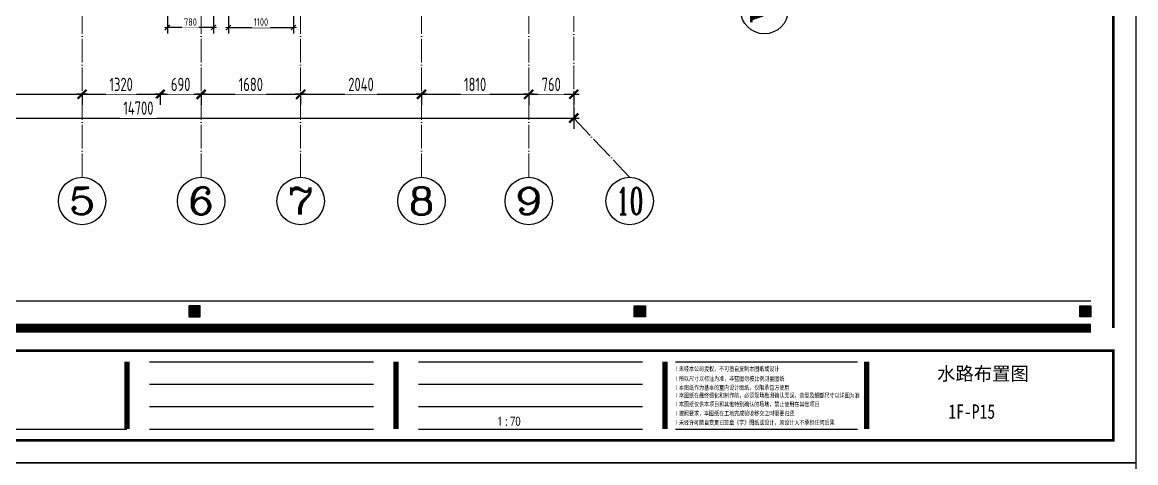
# Model space of a CAD drawing. Header units: inches. Extents: x -50945 to 250244, y -404780 to 18493.
# Drawn here: x 104309 to 123107, y -337352 to -329924 of the extents above; entities that cross this region are included whole.
import ezdxf
from ezdxf.enums import TextEntityAlignment as Align

# ---------------------------------------------------------------- set-up
doc = ezdxf.new("R2010")
doc.units = ezdxf.units.IN
doc.header["$MEASUREMENT"] = 0
doc.linetypes.add('DOTE', pattern=[2.42, 2, -0.2, 0.02, -0.2])
for name, color, linetype in [('0 @ 1 (1)', 7, 'Continuous'), ('15开关布置图-YJ', 2, 'Continuous'), ('AXIS', 1, 'Continuous'), ('AXIS_TEXT', 7, 'Continuous'), ('A图框', 7, 'Continuous'), ('D-ARCHI', 250, 'Continuous'), ('外标注', 50, 'Continuous')]:
    doc.layers.add(name, color=color, linetype=linetype)
doc.layers.add('天棚材质标注', color=2, linetype='Continuous', lineweight=5)
doc.styles.add('04.YBC-外标注3.0', font='', dxfattribs={"width": 0.8, "height": 3})
doc.styles.add('05.YBC-内标注2.5', font='', dxfattribs={"width": 0.8, "height": 2.5})
doc.styles.add('_TCH_AXIS', font='COMPLEX', dxfattribs={"bigfont": 'GBCBIG'})
doc.styles.add('COMPLEX', font='COMPLEX')
doc.styles.add('HBA-DIMT', font='ARCHS.SHX', dxfattribs={"width": 0.8})
doc.styles.get("Standard").update_dxf_attribs({"font": 'Arial.ttf'})
doc.styles.add('宋体', font='', dxfattribs={"width": 0.8})
doc.styles.get('04.YBC-外标注3.0').set_extended_font_data('SimSun')
doc.styles.get('05.YBC-内标注2.5').set_extended_font_data('SimSun')
doc.styles.get('宋体').set_extended_font_data('SimSun')
doc.dimstyles.new('HBA_40', dxfattribs={"dimscale": 50, "dimtxt": 2.5, "dimasz": 0.1, "dimexe": 2, "dimexo": 2.5, "dimgap": 0.6, "dimtad": 1, "dimdec": 0, "dimrnd": 5, "dimzin": 0, "dimtxsty": 'HBA-DIMT', "dimblk": 'HBA_DIMENSION_TICK', "dimblk1": 'HBA_DIMENSION_TICK', "dimblk2": 'HBA_DIMENSION_TICK', "dimcen": 0.125, "dimclrd": 44, "dimclre": 44, "dimclrt": 2, "dimadec": 0, "dimazin": 0, "dimtfac": 1, "dimtdec": 0, "dimtix": 1, "dimtmove": 1, "dimatfit": 3, "dimldrblk": 'HBA_Leader_Dot', "dimfxl": 0, "dimtvp": 1, "dimtfill": 1, "dimtolj": 1, "dimtzin": 0, "dimarcsym": 0})

# ---------------------------------------------------------------- blocks, each defined once
blk = doc.blocks.new('HBA_DIMENSION_TICK')
at = {"color": 0, "linetype": 'ByBlock'}
for p, q in [((-10, 0), (0, 0)), ((0, 0), (10, 0))]:
    blk.add_line(p, q, dxfattribs=at)
at = {"color": 50, "linetype": 'ByBlock'}
blk.add_solid([(-10, -7), (-7, -10), (7, 10), (10, 7)], dxfattribs=at)
blk = doc.blocks.new('*D791')
at = {"layer": 'Defpoints', "color": 0, "transparency": 16777216}
for p in [(102508, -330884), (105318, -330884), (105318, -331139)]:
    blk.add_point(p, dxfattribs=at)
at = {"layer": '外标注', "color": 44, "lineweight": -2, "transparency": 16777216}
for p, q in [((102508, -331109), (102508, -331319)), ((102517, -331139), (105309, -331139)), ((105318, -331109), (105318, -331319))]:
    blk.add_line(p, q, dxfattribs=at)
at = {"layer": '外标注', "color": 44, "lineweight": -2, "transparency": 16777216, "xscale": 9, "yscale": 9, "zscale": 9, "rotation": 180}
blk.add_blockref('HBA_DIMENSION_TICK', (102508, -331139), dxfattribs=at)
at = {"layer": '外标注', "color": 44, "lineweight": -2, "transparency": 16777216, "xscale": 9, "yscale": 9, "zscale": 9}
blk.add_blockref('HBA_DIMENSION_TICK', (105318, -331139), dxfattribs=at)
at = {"layer": '外标注', "color": 2, "transparency": 16777216, "insert": (103913, -330972), "char_height": 225, "attachment_point": 5, "style": 'HBA-DIMT', "bg_fill": 3, "box_fill_scale": 1.25, "bg_fill_color": 256, "bg_fill_true_color": 13158600, "bg_fill_transparency": 0}
blk.add_mtext('\\A1;2810', dxfattribs=at)
blk = doc.blocks.new('HBA_Leader_Dot')
at = {"color": 0, "linetype": 'ByBlock'}
blk.add_line((-5, 0), (-10, 0), dxfattribs=at)
at = {"color": 0, "linetype": 'ByBlock', "const_width": 5}
blk.add_lwpolyline([(-2.5, 0, 1), (2.5, 0, 1)], format="xyb", close=True, dxfattribs=at)
blk = doc.blocks.new('*D792')
at = {"layer": 'Defpoints', "color": 0, "transparency": 16777216}
for p in [(105318, -330884), (106638, -330884), (106638, -331139)]:
    blk.add_point(p, dxfattribs=at)
at = {"layer": '外标注', "color": 44, "lineweight": -2, "transparency": 16777216}
for p, q in [((105318, -331109), (105318, -331319)), ((105327, -331139), (106629, -331139)), ((106638, -331109), (106638, -331319))]:
    blk.add_line(p, q, dxfattribs=at)
at = {"layer": '外标注', "color": 44, "lineweight": -2, "transparency": 16777216, "xscale": 9, "yscale": 9, "zscale": 9, "rotation": 180}
blk.add_blockref('HBA_DIMENSION_TICK', (105318, -331139), dxfattribs=at)
at = {"layer": '外标注', "color": 44, "lineweight": -2, "transparency": 16777216, "xscale": 9, "yscale": 9, "zscale": 9}
blk.add_blockref('HBA_DIMENSION_TICK', (106638, -331139), dxfattribs=at)
at = {"layer": '外标注', "color": 2, "transparency": 16777216, "insert": (105978, -330972), "char_height": 225, "attachment_point": 5, "style": 'HBA-DIMT', "bg_fill": 3, "box_fill_scale": 1.25, "bg_fill_color": 256, "bg_fill_true_color": 13158600, "bg_fill_transparency": 0}
blk.add_mtext('\\A1;1320', dxfattribs=at)
blk = doc.blocks.new('*D793')
at = {"layer": 'Defpoints', "color": 0, "transparency": 16777216}
for p in [(106638, -330884), (107328, -330884), (107328, -331139)]:
    blk.add_point(p, dxfattribs=at)
at = {"layer": '外标注', "color": 44, "lineweight": -2, "transparency": 16777216}
for p, q in [((106638, -331109), (106638, -331319)), ((106647, -331139), (107319, -331139)), ((107328, -331109), (107328, -331319))]:
    blk.add_line(p, q, dxfattribs=at)
at = {"layer": '外标注', "color": 44, "lineweight": -2, "transparency": 16777216, "xscale": 9, "yscale": 9, "zscale": 9, "rotation": 180}
blk.add_blockref('HBA_DIMENSION_TICK', (106638, -331139), dxfattribs=at)
at = {"layer": '外标注', "color": 44, "lineweight": -2, "transparency": 16777216, "xscale": 9, "yscale": 9, "zscale": 9}
blk.add_blockref('HBA_DIMENSION_TICK', (107328, -331139), dxfattribs=at)
at = {"layer": '外标注', "color": 2, "transparency": 16777216, "insert": (106983, -330972), "char_height": 225, "attachment_point": 5, "style": 'HBA-DIMT', "bg_fill": 3, "box_fill_scale": 1.25, "bg_fill_color": 256, "bg_fill_true_color": 13158600, "bg_fill_transparency": 0}
blk.add_mtext('\\A1;690', dxfattribs=at)
blk = doc.blocks.new('*D794')
at = {"layer": 'Defpoints', "color": 0, "transparency": 16777216}
for p in [(107328, -330884), (109008, -330884), (109008, -331139)]:
    blk.add_point(p, dxfattribs=at)
at = {"layer": '外标注', "color": 44, "lineweight": -2, "transparency": 16777216}
for p, q in [((107328, -331109), (107328, -331319)), ((107337, -331139), (108999, -331139)), ((109008, -331109), (109008, -331319))]:
    blk.add_line(p, q, dxfattribs=at)
at = {"layer": '外标注', "color": 44, "lineweight": -2, "transparency": 16777216, "xscale": 9, "yscale": 9, "zscale": 9, "rotation": 180}
blk.add_blockref('HBA_DIMENSION_TICK', (107328, -331139), dxfattribs=at)
at = {"layer": '外标注', "color": 44, "lineweight": -2, "transparency": 16777216, "xscale": 9, "yscale": 9, "zscale": 9}
blk.add_blockref('HBA_DIMENSION_TICK', (109008, -331139), dxfattribs=at)
at = {"layer": '外标注', "color": 2, "transparency": 16777216, "insert": (108168, -330972), "char_height": 225, "attachment_point": 5, "style": 'HBA-DIMT', "bg_fill": 3, "box_fill_scale": 1.25, "bg_fill_color": 256, "bg_fill_true_color": 13158600, "bg_fill_transparency": 0}
blk.add_mtext('\\A1;1680', dxfattribs=at)
blk = doc.blocks.new('*D795')
at = {"layer": 'Defpoints', "color": 0, "transparency": 16777216}
for p in [(109008, -330884), (111048, -330884), (111048, -331139)]:
    blk.add_point(p, dxfattribs=at)
at = {"layer": '外标注', "color": 44, "lineweight": -2, "transparency": 16777216}
for p, q in [((109008, -331109), (109008, -331319)), ((109017, -331139), (111039, -331139)), ((111048, -331109), (111048, -331319))]:
    blk.add_line(p, q, dxfattribs=at)
at = {"layer": '外标注', "color": 44, "lineweight": -2, "transparency": 16777216, "xscale": 9, "yscale": 9, "zscale": 9, "rotation": 180}
blk.add_blockref('HBA_DIMENSION_TICK', (109008, -331139), dxfattribs=at)
at = {"layer": '外标注', "color": 44, "lineweight": -2, "transparency": 16777216, "xscale": 9, "yscale": 9, "zscale": 9}
blk.add_blockref('HBA_DIMENSION_TICK', (111048, -331139), dxfattribs=at)
at = {"layer": '外标注', "color": 2, "transparency": 16777216, "insert": (110028, -330972), "char_height": 225, "attachment_point": 5, "style": 'HBA-DIMT', "bg_fill": 3, "box_fill_scale": 1.25, "bg_fill_color": 256, "bg_fill_true_color": 13158600, "bg_fill_transparency": 0}
blk.add_mtext('\\A1;2040', dxfattribs=at)
blk = doc.blocks.new('*D796')
at = {"layer": 'Defpoints', "color": 0, "transparency": 16777216}
for p in [(111048, -330884), (112859, -330884), (112859, -331139)]:
    blk.add_point(p, dxfattribs=at)
at = {"layer": '外标注', "color": 44, "lineweight": -2, "transparency": 16777216}
for p, q in [((111048, -331109), (111048, -331319)), ((111057, -331139), (112850, -331139)), ((112859, -331109), (112859, -331319))]:
    blk.add_line(p, q, dxfattribs=at)
at = {"layer": '外标注', "color": 44, "lineweight": -2, "transparency": 16777216, "xscale": 9, "yscale": 9, "zscale": 9, "rotation": 180}
blk.add_blockref('HBA_DIMENSION_TICK', (111048, -331139), dxfattribs=at)
at = {"layer": '外标注', "color": 44, "lineweight": -2, "transparency": 16777216, "xscale": 9, "yscale": 9, "zscale": 9}
blk.add_blockref('HBA_DIMENSION_TICK', (112859, -331139), dxfattribs=at)
at = {"layer": '外标注', "color": 2, "transparency": 16777216, "insert": (111954, -330972), "char_height": 225, "attachment_point": 5, "style": 'HBA-DIMT', "bg_fill": 3, "box_fill_scale": 1.25, "bg_fill_color": 256, "bg_fill_true_color": 13158600, "bg_fill_transparency": 0}
blk.add_mtext('\\A1;1810', dxfattribs=at)
blk = doc.blocks.new('*D797')
at = {"layer": 'Defpoints', "color": 0, "transparency": 16777216}
for p in [(112859, -330884), (113619, -330884), (113619, -331139)]:
    blk.add_point(p, dxfattribs=at)
at = {"layer": '外标注', "color": 44, "lineweight": -2, "transparency": 16777216}
for p, q in [((112859, -331109), (112859, -331319)), ((112868, -331139), (113610, -331139)), ((113619, -331109), (113619, -331319))]:
    blk.add_line(p, q, dxfattribs=at)
at = {"layer": '外标注', "color": 44, "lineweight": -2, "transparency": 16777216, "xscale": 9, "yscale": 9, "zscale": 9, "rotation": 180}
blk.add_blockref('HBA_DIMENSION_TICK', (112859, -331139), dxfattribs=at)
at = {"layer": '外标注', "color": 44, "lineweight": -2, "transparency": 16777216, "xscale": 9, "yscale": 9, "zscale": 9}
blk.add_blockref('HBA_DIMENSION_TICK', (113619, -331139), dxfattribs=at)
at = {"layer": '外标注', "color": 2, "transparency": 16777216, "insert": (113239, -330972), "char_height": 225, "attachment_point": 5, "style": 'HBA-DIMT', "bg_fill": 3, "box_fill_scale": 1.25, "bg_fill_color": 256, "bg_fill_true_color": 13158600, "bg_fill_transparency": 0}
blk.add_mtext('\\A1;760', dxfattribs=at)
blk = doc.blocks.new('*D798')
at = {"layer": 'Defpoints', "color": 0, "transparency": 16777216}
for p in [(98919, -331139), (113619, -331139), (113619, -331539)]:
    blk.add_point(p, dxfattribs=at)
at = {"layer": '外标注', "color": 44, "lineweight": -2, "transparency": 16777216}
for p, q in [((98919, -331364), (98919, -331719)), ((113619, -331364), (113619, -331719)), ((98928, -331539), (113610, -331539))]:
    blk.add_line(p, q, dxfattribs=at)
at = {"layer": '外标注', "color": 44, "lineweight": -2, "transparency": 16777216, "xscale": 9, "yscale": 9, "zscale": 9, "rotation": 180}
blk.add_blockref('HBA_DIMENSION_TICK', (98919, -331539), dxfattribs=at)
at = {"layer": '外标注', "color": 44, "lineweight": -2, "transparency": 16777216, "xscale": 9, "yscale": 9, "zscale": 9}
blk.add_blockref('HBA_DIMENSION_TICK', (113619, -331539), dxfattribs=at)
at = {"layer": '外标注', "color": 2, "transparency": 16777216, "insert": (106269, -331372), "char_height": 225, "attachment_point": 5, "style": 'HBA-DIMT', "bg_fill": 3, "box_fill_scale": 1.25, "bg_fill_color": 256, "bg_fill_true_color": 13158600, "bg_fill_transparency": 0}
blk.add_mtext('\\A1;14700', dxfattribs=at)
blk = doc.blocks.new('_AXISO')
blk.add_circle((0, 0), 0.5)
at = {"layer": 'AXIS_TEXT', "style": 'COMPLEX', "width": 1.041667}
blk.add_attdef('A', text='', height=0.56, dxfattribs=at).set_placement((-0.25, -0.28), (0.25, -0.28), align=Align.FIT)
blk = doc.blocks.new('gegeg')
at = {"layer": 'A图框'}
h = blk.add_hatch(color=256, dxfattribs=at)
h.dxf.hatch_style = 1
h.paths.add_polyline_path([(147800, -57733), (147975, -57733), (147975, -57558), (147800, -57558)])
h = blk.add_hatch(color=256, dxfattribs=at)
h.dxf.hatch_style = 1
h.paths.add_polyline_path([(154931, -57558), (154756, -57558), (154756, -57733), (154931, -57733)])
h = blk.add_hatch(color=256, dxfattribs=at)
h.dxf.hatch_style = 1
h.paths.add_polyline_path([(161887, -57558), (161712, -57558), (161712, -57733), (161887, -57733)])
for p, q in [((133887, -57482), (161887, -57482)), ((147184, -58433), (150684, -58433)), ((151384, -58433), (154884, -58433)), ((155398, -58433), (158242, -58433)), ((147184, -58783), (150684, -58783)), ((151384, -58783), (154884, -58783)), ((147184, -59133), (150684, -59133)), ((151384, -59133), (154884, -59133)), ((138761, -59483), (146834, -59483)), ((147184, -59483), (150684, -59483)), ((151384, -59483), (154884, -59483)), ((155398, -59483), (158242, -59483))]:
    blk.add_line(p, q, dxfattribs=at)
for points in [[(162587, -39218), (162587, -60008), (133187, -60008), (133187, -39218)], [(147975, -57558), (147800, -57558), (147800, -57733), (147975, -57733)], [(154756, -57558), (154931, -57558), (154931, -57733), (154756, -57733)], [(161712, -57558), (161887, -57558), (161887, -57733), (161712, -57733)]]:
    blk.add_lwpolyline(points, close=True, dxfattribs=at)
for points, const_width in [([(133537, -40125), (133537, -39568), (162237, -39568), (162237, -57908)], 42), ([(161887, -57908), (133887, -57908)], 140), ([(146834, -58433), (146834, -59483)], 84), ([(151034, -58433), (151034, -59483)], 84), ([(155234, -58433), (155234, -59483)], 84), ([(158387, -58433), (158387, -59483)], 84)]:
    blk.add_lwpolyline(points, dxfattribs=dict(at, const_width=const_width))
at = {"layer": 'A图框', "const_width": 42}
blk.add_lwpolyline([(133537, -58258), (162237, -58258), (162237, -59658), (133537, -59658)], close=True, dxfattribs=at)
at = {"layer": '0 @ 1 (1)', "insert": (152579, -59363), "char_height": 175, "width": 3199.54, "attachment_point": 4, "style": '05.YBC-内标注2.5'}
blk.add_mtext('{\\fMicrosoft YaHei|b0|i0|c134|p34;\\H0.8x; 1 : 70}', dxfattribs=at)
at = {"layer": 'A图框', "char_height": 70, "attachment_point": 1, "style": '04.YBC-外标注3.0'}
for s, width, insert in [('{\\fArial Unicode MS|b0|i0|c134|p0;l 未经本公司授权，不可擅自复制本图纸或设计}', 1842.18, (155405, -58508)), ('{\\fArial Unicode MS|b0|i0|c134|p0;l 所以尺寸以标注为准，非蓝图勿按比例测量图纸}', 1906.2, (155405, -58662)), ('{\\fArial Unicode MS|b0|i0|c134|p0;l 本图纸作为基本的室内设计图纸，仅限承包方使用}', 2550.12, (155405, -58801)), ('{\\fArial Unicode MS|b0|i0|c134|p0;l 本图纸在最终细化和制作前，必须现场勘测确认无误，造型及细部尺寸以详图为准}', 3701.19, (155405, -58923)), ('{\\fArial Unicode MS|b0|i0|c134|p0;l 本图纸仅供本项目和其他特别确认的场地，禁止使用在其他项目}', 3008.74, (155405, -59060)), ('{\\fArial Unicode MS|b0|i0|c134|p0;l 按照要求，本图纸在工地完成验收移交之时需要归还}', 1941.8, (155405, -59203)), ('{\\fArial Unicode MS|b0|i0|c134|p0;l 未经许可擅自变更已签章《字》图纸或设计，原设计人不承担任何后果}', 3026.66, (155405, -59346))]:
    blk.add_mtext_dynamic_manual_height_columns(s, width=width, gutter_width=1, heights=[0], dxfattribs=dict(at, insert=insert))
blk = doc.blocks.new('*D817')
at = {"layer": 'Defpoints', "color": 0, "transparency": 16777216}
for p in [(107789, -329600), (108888, -329582), (108888, -330013)]:
    blk.add_point(p, dxfattribs=at)
at = {"layer": '天棚材质标注', "color": 44, "lineweight": -2, "transparency": 16777216}
for p, q in [((107789, -329725), (107789, -330113)), ((108888, -329707), (108888, -330113)), ((107794, -330013), (108883, -330013))]:
    blk.add_line(p, q, dxfattribs=at)
at = {"layer": '天棚材质标注', "color": 44, "lineweight": -2, "transparency": 16777216, "xscale": 5, "yscale": 5, "zscale": 5, "rotation": 180}
blk.add_blockref('HBA_DIMENSION_TICK', (107789, -330013), dxfattribs=at)
at = {"layer": '天棚材质标注', "color": 44, "lineweight": -2, "transparency": 16777216, "xscale": 5, "yscale": 5, "zscale": 5}
blk.add_blockref('HBA_DIMENSION_TICK', (108888, -330013), dxfattribs=at)
at = {"layer": '天棚材质标注', "color": 2, "transparency": 16777216, "insert": (108339, -329920), "char_height": 125, "attachment_point": 5, "style": 'HBA-DIMT', "bg_fill": 3, "box_fill_scale": 1.25, "bg_fill_color": 256, "bg_fill_true_color": 13158600, "bg_fill_transparency": 0}
blk.add_mtext('\\A1;1100', dxfattribs=at)
blk = doc.blocks.new('*D818')
at = {"layer": 'Defpoints', "color": 0, "transparency": 16777216}
for p in [(106758, -329600), (107538, -329580), (106758, -330012)]:
    blk.add_point(p, dxfattribs=at)
at = {"layer": '天棚材质标注', "color": 44, "lineweight": -2, "transparency": 16777216}
for p, q in [((106758, -329725), (106758, -330112)), ((107538, -329705), (107538, -330112)), ((107533, -330012), (106763, -330012))]:
    blk.add_line(p, q, dxfattribs=at)
at = {"layer": '天棚材质标注', "color": 44, "lineweight": -2, "transparency": 16777216, "xscale": 5, "yscale": 5, "zscale": 5, "rotation": 180}
blk.add_blockref('HBA_DIMENSION_TICK', (106758, -330012), dxfattribs=at)
at = {"layer": '天棚材质标注', "color": 44, "lineweight": -2, "transparency": 16777216, "xscale": 5, "yscale": 5, "zscale": 5}
blk.add_blockref('HBA_DIMENSION_TICK', (107538, -330012), dxfattribs=at)
at = {"layer": '天棚材质标注', "color": 2, "transparency": 16777216, "insert": (107148, -329920), "char_height": 125, "attachment_point": 5, "style": 'HBA-DIMT', "bg_fill": 3, "box_fill_scale": 1.25, "bg_fill_color": 256, "bg_fill_true_color": 13158600, "bg_fill_transparency": 0}
blk.add_mtext('\\A1;780', dxfattribs=at)

msp = doc.modelspace()

# ---------------------------------------------------------------- block references
at = {"layer": '15开关布置图-YJ', "color": 2, "xscale": 1.081091401797356, "yscale": 1.081091401797356, "zscale": 1.081091401797356}
msp.add_blockref('gegeg', (-52664.31, -294954.08), dxfattribs=at)
at = {"layer": 'AXIS'}
ref = msp.add_blockref('_AXISO', (116838.67, -329718.73), dxfattribs=dict(at, xscale=800, yscale=800, zscale=800, rotation=270))
ref.add_attrib('A', 'A', dxfattribs={"layer": 'AXIS_TEXT', "height": 452.55, "rotation": 270, "style": '_TCH_AXIS', "width": 1.166667}).set_placement((116612.4, -329492.46), (116612.4, -329945.01), align=Align.FIT)
ref = msp.add_blockref('_AXISO', (105318.37, -332938.73), dxfattribs=dict(at, xscale=800, yscale=800, zscale=800))
ref.add_attrib('A', '5', dxfattribs={"layer": 'AXIS_TEXT', "height": 452.55, "style": '_TCH_AXIS', "width": 1.5}).set_placement((105092.1, -333165.01), (105544.64, -333165.01), align=Align.FIT)
ref = msp.add_blockref('_AXISO', (107328.37, -332938.73), dxfattribs=dict(at, xscale=800, yscale=800, zscale=800))
ref.add_attrib('A', '6', dxfattribs={"layer": 'AXIS_TEXT', "height": 452.55, "style": '_TCH_AXIS', "width": 1.5}).set_placement((107102.1, -333165.01), (107554.64, -333165.01), align=Align.FIT)
ref = msp.add_blockref('_AXISO', (109008.37, -332938.73), dxfattribs=dict(at, xscale=800, yscale=800, zscale=800))
ref.add_attrib('A', '7', dxfattribs={"layer": 'AXIS_TEXT', "height": 452.55, "style": '_TCH_AXIS', "width": 1.5}).set_placement((108782.1, -333165.01), (109234.64, -333165.01), align=Align.FIT)
ref = msp.add_blockref('_AXISO', (111048.37, -332938.73), dxfattribs=dict(at, xscale=800, yscale=800, zscale=800))
ref.add_attrib('A', '8', dxfattribs={"layer": 'AXIS_TEXT', "height": 452.55, "style": '_TCH_AXIS', "width": 1.5}).set_placement((110822.1, -333165.01), (111274.64, -333165.01), align=Align.FIT)
ref = msp.add_blockref('_AXISO', (112858.67, -332938.73), dxfattribs=dict(at, xscale=800, yscale=800, zscale=800))
ref.add_attrib('A', '9', dxfattribs={"layer": 'AXIS_TEXT', "height": 452.55, "style": '_TCH_AXIS', "width": 1.5}).set_placement((112632.4, -333165.01), (113084.95, -333165.01), align=Align.FIT)
ref = msp.add_blockref('_AXISO', (114563.34, -332938.73), dxfattribs=dict(at, xscale=800, yscale=800, zscale=800))
ref.add_attrib('A', '10', dxfattribs={"layer": 'AXIS_TEXT', "height": 452.548, "style": '_TCH_AXIS', "width": 0.724138}).set_placement((114337.06, -333165.01), (114789.61, -333165.01), align=Align.FIT)

# ---------------------------------------------------------------- texts
at = {"color": 253, "insert": (119943.71, -336368.33), "char_height": 242.164, "attachment_point": 1, "style": '宋体'}
msp.add_mtext_dynamic_manual_height_columns('1F-P15', width=66.2668, gutter_width=16.21, heights=[0], dxfattribs=at)
at = {"layer": 'A图框', "insert": (119753.27, -335736.32), "char_height": 227.0292, "attachment_point": 1}
msp.add_mtext_dynamic_manual_height_columns('{\\fArial Unicode MS|b0|i0|c134|p0;水路布置图}', width=2770.8358, gutter_width=16.21, heights=[0], dxfattribs=at)

# ---------------------------------------------------------------- dimensions: what is measured, and where the dimension line sits
at = {"layer": '外标注'}
dim = msp.add_linear_dim(base=(105318.37, -331138.73), p1=(102508.37, -330883.69), p2=(105318.37, -330883.69), dimstyle='HBA_40', override={"dimscale": 90, "dimfxl": 200, "dimfxlon": 1}, dxfattribs=at)
dim.commit()
dim.dimension.update_dxf_attribs({"geometry": '*D791', "text_midpoint": (103913.37, -330972.23)})

# ---------------------------------------------------------------- next in the draw order: dimensions: what is measured, and where the dimension line sits
dim = msp.add_linear_dim(base=(106638.37, -331138.73), p1=(105318.37, -330883.69), p2=(106638.37, -330883.69), dimstyle='HBA_40', override={"dimscale": 90, "dimfxl": 200, "dimfxlon": 1}, dxfattribs=at)
dim.commit()
dim.dimension.update_dxf_attribs({"geometry": '*D792', "text_midpoint": (105978.37, -330972.23)})

# ---------------------------------------------------------------- next in the draw order: dimensions: what is measured, and where the dimension line sits
dim = msp.add_linear_dim(base=(107328.37, -331138.73), p1=(106638.37, -330883.69), p2=(107328.37, -330883.69), dimstyle='HBA_40', override={"dimscale": 90, "dimfxl": 200, "dimfxlon": 1}, dxfattribs=at)
dim.commit()
dim.dimension.update_dxf_attribs({"geometry": '*D793', "text_midpoint": (106983.37, -330972.23)})

# ---------------------------------------------------------------- next in the draw order: dimensions: what is measured, and where the dimension line sits
dim = msp.add_linear_dim(base=(109008.37, -331138.73), p1=(107328.37, -330883.69), p2=(109008.37, -330883.69), dimstyle='HBA_40', override={"dimscale": 90, "dimfxl": 200, "dimfxlon": 1}, dxfattribs=at)
dim.commit()
dim.dimension.update_dxf_attribs({"geometry": '*D794', "text_midpoint": (108168.37, -330972.23)})

# ---------------------------------------------------------------- next in the draw order: dimensions: what is measured, and where the dimension line sits
dim = msp.add_linear_dim(base=(111048.37, -331138.73), p1=(109008.37, -330883.69), p2=(111048.37, -330883.69), dimstyle='HBA_40', override={"dimscale": 90, "dimfxl": 200, "dimfxlon": 1}, dxfattribs=at)
dim.commit()
dim.dimension.update_dxf_attribs({"geometry": '*D795', "text_midpoint": (110028.37, -330972.23)})

# ---------------------------------------------------------------- next in the draw order: dimensions: what is measured, and where the dimension line sits
dim = msp.add_linear_dim(base=(112858.67, -331138.73), p1=(111048.37, -330883.69), p2=(112858.67, -330883.69), dimstyle='HBA_40', override={"dimscale": 90, "dimfxl": 200, "dimfxlon": 1}, dxfattribs=at)
dim.commit()
dim.dimension.update_dxf_attribs({"geometry": '*D796', "text_midpoint": (111953.52, -330972.23)})

# ---------------------------------------------------------------- next in the draw order: dimensions: what is measured, and where the dimension line sits
dim = msp.add_linear_dim(base=(113618.67, -331138.73), p1=(112858.67, -330883.69), p2=(113618.67, -330883.69), dimstyle='HBA_40', override={"dimscale": 90, "dimfxl": 200, "dimfxlon": 1}, dxfattribs=at)
dim.commit()
dim.dimension.update_dxf_attribs({"geometry": '*D797', "text_midpoint": (113238.67, -330972.23)})

# ---------------------------------------------------------------- next in the draw order: dimensions: what is measured, and where the dimension line sits
dim = msp.add_linear_dim(base=(113618.67, -331538.73), p1=(98918.67, -331138.73), p2=(113618.67, -331138.73), dimstyle='HBA_40', override={"dimscale": 90, "dimfxl": 200, "dimfxlon": 1}, dxfattribs=at)
dim.commit()
dim.dimension.update_dxf_attribs({"geometry": '*D798', "text_midpoint": (106268.67, -331372.23)})

# ---------------------------------------------------------------- next in the draw order: linework, layer by layer
at = {"layer": 'D-ARCHI', "color": 251, "linetype": 'DOTE', "lineweight": 5, "ltscale": 200}
for p, q in [((107328.37, -332538.73), (107328.37, -317590.16)), ((109008.37, -332538.73), (109008.37, -317590.16)), ((113618.67, -331538.73), (113618.67, -317590.16)), ((112858.67, -332538.73), (112858.67, -325010.4)), ((105318.37, -332538.73), (105318.37, -326210.4)), ((111048.37, -332538.73), (111048.37, -326210.4)), ((113618.67, -331541.23), (114563.34, -332538.73))]:
    msp.add_line(p, q, dxfattribs=at)

# ---------------------------------------------------------------- next in the draw order: block references
at = {"layer": '15开关布置图-YJ', "color": 2, "xscale": 1.081091401797356, "yscale": 1.081091401797356, "zscale": 1.081091401797356}
msp.add_blockref('gegeg', (-52664.31, -272478.19), dxfattribs=at)

# ---------------------------------------------------------------- next in the draw order: dimensions: what is measured, and where the dimension line sits
at = {"layer": '天棚材质标注', "color": 6}
for base, p1, p2, picture, middle in [((106758.37, -330012.27), (107538.37, -329580.4), (106758.37, -329600.4), '*D818', (107148.37, -329919.77)), ((108888.37, -330012.86), (107789.06, -329600.4), (108888.37, -329582.46), '*D817', (108338.72, -329920.36))]:
    dim = msp.add_linear_dim(base=base, p1=p1, p2=p2, dimstyle='HBA_40', dxfattribs=at)
    dim.commit()
    dim.dimension.update_dxf_attribs({"geometry": picture, "text_midpoint": middle})

doc.saveas('drawing.dxf')
